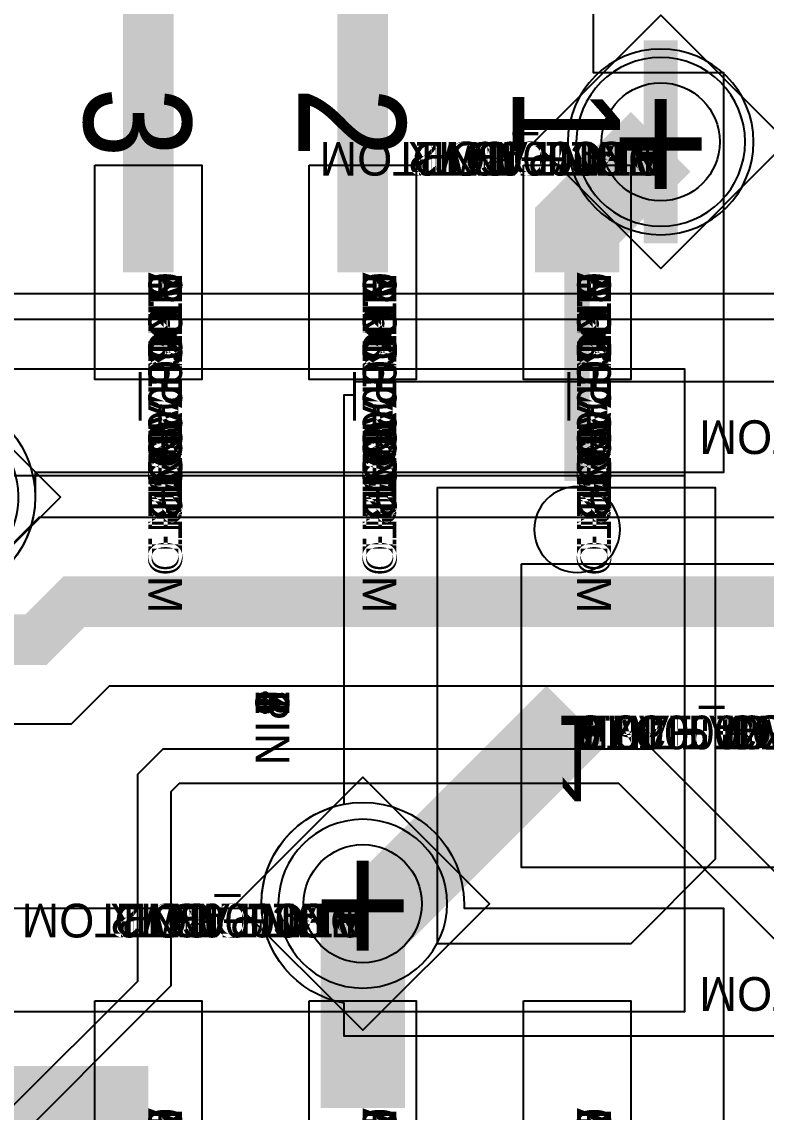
# Model space of a CAD drawing. Extents: x 0 to 323, y 0 to 320.
# Drawn here: x 48.48 to 52.89, y 205.45 to 211.92 of the extents above; entities that cross this region are included whole.
import ezdxf
from ezdxf.enums import TextEntityAlignment as Align

# ---------------------------------------------------------------- set-up
doc = ezdxf.new("R2010")
doc.units = 0
doc.header["$MEASUREMENT"] = 0
doc.layers.get('0').update_dxf_attribs({"linetype": 'CONTINUOUS'})
for name, color, linetype in [('CDN_FIGURES', 7, 'CONTINUOUS'), ('ETCH_BOTTOM', 7, 'CONTINUOUS'), ('ETCH_GND', 3, 'CONTINUOUS'), ('ETCH_INT1', 4, 'CONTINUOUS'), ('ETCH_INT2', 5, 'CONTINUOUS'), ('ETCH_PWR', 6, 'CONTINUOUS'), ('ETCH_TOP', 2, 'CONTINUOUS'), ('MANUFACTURING_NCLEGEND-1-6', 8, 'CONTINUOUS'), ('PACKAGE_GEOMETRY_ASSEMBLY_TOP', 11, 'CONTINUOUS'), ('PACKAGE_GEOMETRY_PIN_NUMBER', 9, 'CONTINUOUS')]:
    doc.layers.add(name, color=color, linetype=linetype)

# ---------------------------------------------------------------- blocks, each defined once
blk = doc.blocks.new('FIGURE_DIAMOND')
at = {"layer": 'CDN_FIGURES'}
blk.add_lwpolyline([(-0.5, 0), (0, 0.5), (0.5, 0), (0, -0.5)], close=True, dxfattribs=at)
blk = doc.blocks.new('PAD_INFO')
for tag in ['SHAPE_TYPE', 'PAD_HEIGHT', 'PAD_LAYER', 'PAD_TYPE', 'PAD_WIDTH']:
    blk.add_attdef(tag, (0, 0), '', height=0.2)
at = {"flags": 2}
blk.add_attdef('CDN_TYPE', (0, 0), '', height=0.2, dxfattribs=at)
blk = doc.blocks.new('DRILL_INFO')
at = {"flags": 2}
blk.add_attdef('CDN_TYPE', (0, 0), '', height=0.2, dxfattribs=at)
for tag in ['FSHAPE', 'FCHAR', 'DRILL_HEIGHT', 'DIAMETER', 'PLATED', 'DRILL_WIDTH']:
    blk.add_attdef(tag, (0, 0), '', height=0.2)
blk = doc.blocks.new('VIA0700X0300')
at = {"layer": 'ETCH_BOTTOM'}
blk.add_circle((0, 0), 0.35, dxfattribs=at)
at = {"layer": 'ETCH_GND'}
blk.add_circle((0, 0), 0.35, dxfattribs=at)
at = {"layer": 'ETCH_INT1'}
blk.add_circle((0, 0), 0.35, dxfattribs=at)
at = {"layer": 'ETCH_INT2'}
blk.add_circle((0, 0), 0.35, dxfattribs=at)
at = {"layer": 'ETCH_PWR'}
blk.add_circle((0, 0), 0.35, dxfattribs=at)
at = {"layer": 'ETCH_TOP'}
blk.add_circle((0, 0), 0.35, dxfattribs=at)
ref = blk.add_blockref('PAD_INFO', (0, 0))
ref.add_attrib('PAD_LAYER', 'ETCH_TOP', (0, 0), dxfattribs={"height": 0.2})
ref.add_attrib('SHAPE_TYPE', 'NULL', (0, 0), dxfattribs={"height": 0.2})
ref.add_attrib('PAD_TYPE', 'ANTIPAD', (0, 0), dxfattribs={"height": 0.2})
ref.add_attrib('PAD_WIDTH', '0.000000', (0, 0), dxfattribs={"height": 0.2})
ref.add_attrib('PAD_HEIGHT', '0.000000', (0, 0), dxfattribs={"height": 0.2})
ref = blk.add_blockref('PAD_INFO', (0, 0))
ref.add_attrib('PAD_LAYER', 'ETCH_GND', (0, 0), dxfattribs={"height": 0.2})
ref.add_attrib('SHAPE_TYPE', 'NULL', (0, 0), dxfattribs={"height": 0.2})
ref.add_attrib('PAD_TYPE', 'ANTIPAD', (0, 0), dxfattribs={"height": 0.2})
ref.add_attrib('PAD_WIDTH', '0.000000', (0, 0), dxfattribs={"height": 0.2})
ref.add_attrib('PAD_HEIGHT', '0.000000', (0, 0), dxfattribs={"height": 0.2})
ref = blk.add_blockref('PAD_INFO', (0, 0))
ref.add_attrib('PAD_LAYER', 'ETCH_INT1', (0, 0), dxfattribs={"height": 0.2})
ref.add_attrib('SHAPE_TYPE', 'NULL', (0, 0), dxfattribs={"height": 0.2})
ref.add_attrib('PAD_TYPE', 'ANTIPAD', (0, 0), dxfattribs={"height": 0.2})
ref.add_attrib('PAD_WIDTH', '0.000000', (0, 0), dxfattribs={"height": 0.2})
ref.add_attrib('PAD_HEIGHT', '0.000000', (0, 0), dxfattribs={"height": 0.2})
ref = blk.add_blockref('PAD_INFO', (0, 0))
ref.add_attrib('PAD_LAYER', 'ETCH_INT2', (0, 0), dxfattribs={"height": 0.2})
ref.add_attrib('SHAPE_TYPE', 'NULL', (0, 0), dxfattribs={"height": 0.2})
ref.add_attrib('PAD_TYPE', 'ANTIPAD', (0, 0), dxfattribs={"height": 0.2})
ref.add_attrib('PAD_WIDTH', '0.000000', (0, 0), dxfattribs={"height": 0.2})
ref.add_attrib('PAD_HEIGHT', '0.000000', (0, 0), dxfattribs={"height": 0.2})
ref = blk.add_blockref('PAD_INFO', (0, 0))
ref.add_attrib('PAD_LAYER', 'ETCH_PWR', (0, 0), dxfattribs={"height": 0.2})
ref.add_attrib('SHAPE_TYPE', 'NULL', (0, 0), dxfattribs={"height": 0.2})
ref.add_attrib('PAD_TYPE', 'ANTIPAD', (0, 0), dxfattribs={"height": 0.2})
ref.add_attrib('PAD_WIDTH', '0.000000', (0, 0), dxfattribs={"height": 0.2})
ref.add_attrib('PAD_HEIGHT', '0.000000', (0, 0), dxfattribs={"height": 0.2})
ref = blk.add_blockref('PAD_INFO', (0, 0))
ref.add_attrib('PAD_LAYER', 'ETCH_BOTTOM', (0, 0), dxfattribs={"height": 0.2})
ref.add_attrib('SHAPE_TYPE', 'NULL', (0, 0), dxfattribs={"height": 0.2})
ref.add_attrib('PAD_TYPE', 'ANTIPAD', (0, 0), dxfattribs={"height": 0.2})
ref.add_attrib('PAD_WIDTH', '0.000000', (0, 0), dxfattribs={"height": 0.2})
ref.add_attrib('PAD_HEIGHT', '0.000000', (0, 0), dxfattribs={"height": 0.2})
ref = blk.add_blockref('PAD_INFO', (0, 0))
ref.add_attrib('PAD_LAYER', 'ETCH_TOP', (0, 0), dxfattribs={"height": 0.2})
ref.add_attrib('SHAPE_TYPE', 'NULL', (0, 0), dxfattribs={"height": 0.2})
ref.add_attrib('PAD_TYPE', 'THERMAL', (0, 0), dxfattribs={"height": 0.2})
ref.add_attrib('PAD_WIDTH', '0.000000', (0, 0), dxfattribs={"height": 0.2})
ref.add_attrib('PAD_HEIGHT', '0.000000', (0, 0), dxfattribs={"height": 0.2})
ref = blk.add_blockref('PAD_INFO', (0, 0))
ref.add_attrib('PAD_LAYER', 'ETCH_GND', (0, 0), dxfattribs={"height": 0.2})
ref.add_attrib('SHAPE_TYPE', 'NULL', (0, 0), dxfattribs={"height": 0.2})
ref.add_attrib('PAD_TYPE', 'THERMAL', (0, 0), dxfattribs={"height": 0.2})
ref.add_attrib('PAD_WIDTH', '0.000000', (0, 0), dxfattribs={"height": 0.2})
ref.add_attrib('PAD_HEIGHT', '0.000000', (0, 0), dxfattribs={"height": 0.2})
ref = blk.add_blockref('PAD_INFO', (0, 0))
ref.add_attrib('PAD_LAYER', 'ETCH_INT1', (0, 0), dxfattribs={"height": 0.2})
ref.add_attrib('SHAPE_TYPE', 'NULL', (0, 0), dxfattribs={"height": 0.2})
ref.add_attrib('PAD_TYPE', 'THERMAL', (0, 0), dxfattribs={"height": 0.2})
ref.add_attrib('PAD_WIDTH', '0.000000', (0, 0), dxfattribs={"height": 0.2})
ref.add_attrib('PAD_HEIGHT', '0.000000', (0, 0), dxfattribs={"height": 0.2})
ref = blk.add_blockref('PAD_INFO', (0, 0))
ref.add_attrib('PAD_LAYER', 'ETCH_INT2', (0, 0), dxfattribs={"height": 0.2})
ref.add_attrib('SHAPE_TYPE', 'NULL', (0, 0), dxfattribs={"height": 0.2})
ref.add_attrib('PAD_TYPE', 'THERMAL', (0, 0), dxfattribs={"height": 0.2})
ref.add_attrib('PAD_WIDTH', '0.000000', (0, 0), dxfattribs={"height": 0.2})
ref.add_attrib('PAD_HEIGHT', '0.000000', (0, 0), dxfattribs={"height": 0.2})
ref = blk.add_blockref('PAD_INFO', (0, 0))
ref.add_attrib('PAD_LAYER', 'ETCH_PWR', (0, 0), dxfattribs={"height": 0.2})
ref.add_attrib('SHAPE_TYPE', 'NULL', (0, 0), dxfattribs={"height": 0.2})
ref.add_attrib('PAD_TYPE', 'THERMAL', (0, 0), dxfattribs={"height": 0.2})
ref.add_attrib('PAD_WIDTH', '0.000000', (0, 0), dxfattribs={"height": 0.2})
ref.add_attrib('PAD_HEIGHT', '0.000000', (0, 0), dxfattribs={"height": 0.2})
ref = blk.add_blockref('PAD_INFO', (0, 0))
ref.add_attrib('PAD_LAYER', 'ETCH_BOTTOM', (0, 0), dxfattribs={"height": 0.2})
ref.add_attrib('SHAPE_TYPE', 'NULL', (0, 0), dxfattribs={"height": 0.2})
ref.add_attrib('PAD_TYPE', 'THERMAL', (0, 0), dxfattribs={"height": 0.2})
ref.add_attrib('PAD_WIDTH', '0.000000', (0, 0), dxfattribs={"height": 0.2})
ref.add_attrib('PAD_HEIGHT', '0.000000', (0, 0), dxfattribs={"height": 0.2})
ref = blk.add_blockref('PAD_INFO', (0, 0))
ref.add_attrib('PAD_LAYER', 'ETCH_TOP', (0, 0), dxfattribs={"height": 0.2})
ref.add_attrib('SHAPE_TYPE', 'CIRCLE', (0, 0), dxfattribs={"height": 0.2})
ref.add_attrib('PAD_TYPE', 'REGULAR', (0, 0), dxfattribs={"height": 0.2})
ref.add_attrib('PAD_WIDTH', '0.700000', (0, 0), dxfattribs={"height": 0.2})
ref.add_attrib('PAD_HEIGHT', '0.700000', (0, 0), dxfattribs={"height": 0.2})
ref = blk.add_blockref('PAD_INFO', (0, 0))
ref.add_attrib('PAD_LAYER', 'ETCH_GND', (0, 0), dxfattribs={"height": 0.2})
ref.add_attrib('SHAPE_TYPE', 'CIRCLE', (0, 0), dxfattribs={"height": 0.2})
ref.add_attrib('PAD_TYPE', 'REGULAR', (0, 0), dxfattribs={"height": 0.2})
ref.add_attrib('PAD_WIDTH', '0.700000', (0, 0), dxfattribs={"height": 0.2})
ref.add_attrib('PAD_HEIGHT', '0.700000', (0, 0), dxfattribs={"height": 0.2})
ref = blk.add_blockref('PAD_INFO', (0, 0))
ref.add_attrib('PAD_LAYER', 'ETCH_INT1', (0, 0), dxfattribs={"height": 0.2})
ref.add_attrib('SHAPE_TYPE', 'CIRCLE', (0, 0), dxfattribs={"height": 0.2})
ref.add_attrib('PAD_TYPE', 'REGULAR', (0, 0), dxfattribs={"height": 0.2})
ref.add_attrib('PAD_WIDTH', '0.700000', (0, 0), dxfattribs={"height": 0.2})
ref.add_attrib('PAD_HEIGHT', '0.700000', (0, 0), dxfattribs={"height": 0.2})
ref = blk.add_blockref('PAD_INFO', (0, 0))
ref.add_attrib('PAD_LAYER', 'ETCH_INT2', (0, 0), dxfattribs={"height": 0.2})
ref.add_attrib('SHAPE_TYPE', 'CIRCLE', (0, 0), dxfattribs={"height": 0.2})
ref.add_attrib('PAD_TYPE', 'REGULAR', (0, 0), dxfattribs={"height": 0.2})
ref.add_attrib('PAD_WIDTH', '0.700000', (0, 0), dxfattribs={"height": 0.2})
ref.add_attrib('PAD_HEIGHT', '0.700000', (0, 0), dxfattribs={"height": 0.2})
ref = blk.add_blockref('PAD_INFO', (0, 0))
ref.add_attrib('PAD_LAYER', 'ETCH_PWR', (0, 0), dxfattribs={"height": 0.2})
ref.add_attrib('SHAPE_TYPE', 'CIRCLE', (0, 0), dxfattribs={"height": 0.2})
ref.add_attrib('PAD_TYPE', 'REGULAR', (0, 0), dxfattribs={"height": 0.2})
ref.add_attrib('PAD_WIDTH', '0.700000', (0, 0), dxfattribs={"height": 0.2})
ref.add_attrib('PAD_HEIGHT', '0.700000', (0, 0), dxfattribs={"height": 0.2})
ref = blk.add_blockref('PAD_INFO', (0, 0))
ref.add_attrib('PAD_LAYER', 'ETCH_BOTTOM', (0, 0), dxfattribs={"height": 0.2})
ref.add_attrib('SHAPE_TYPE', 'CIRCLE', (0, 0), dxfattribs={"height": 0.2})
ref.add_attrib('PAD_TYPE', 'REGULAR', (0, 0), dxfattribs={"height": 0.2})
ref.add_attrib('PAD_WIDTH', '0.700000', (0, 0), dxfattribs={"height": 0.2})
ref.add_attrib('PAD_HEIGHT', '0.700000', (0, 0), dxfattribs={"height": 0.2})
ref = blk.add_blockref('DRILL_INFO', (0, 0))
ref.add_attrib('DIAMETER', '0.300000', (0, 0), dxfattribs={"height": 0.2})
ref.add_attrib('PLATED', 'PLATED', (0, 0), dxfattribs={"height": 0.2})
ref.add_attrib('FSHAPE', 'DIAMOND', (0, 0), dxfattribs={"height": 0.2})
ref.add_attrib('FCHAR', '+', (0, 0), dxfattribs={"height": 0.2})
ref.add_attrib('DRILL_WIDTH', '1.500000', (0, 0), dxfattribs={"height": 0.2})
ref.add_attrib('DRILL_HEIGHT', '1.500000', (0, 0), dxfattribs={"height": 0.2})
for tag in ['CDN_TYPE', 'PIN']:
    blk.add_attdef(tag, (0, 0), '', height=0.2)
at = {"flags": 2}
for tag in ['PSTKNAME', 'BBV']:
    blk.add_attdef(tag, (0, 0), '', height=0.2, dxfattribs=at)
blk = doc.blocks.new('RC1650X2700TS_C1')
for tag in ['CDN_TYPE', 'PIN']:
    blk.add_attdef(tag, (0, 0), '', height=0.2)
at = {"flags": 2}
for tag in ['PSTKNAME', 'BBV']:
    blk.add_attdef(tag, (0, 0), '', height=0.2, dxfattribs=at)
blk = doc.blocks.new('RC1650X2700TS_C')
at = {"layer": 'ETCH_TOP'}
blk.add_lwpolyline([(-0.825, 1.35), (0.325, 1.35), (0.825, 0.85), (0.825, -1.35), (-0.825, -1.35)], close=True, dxfattribs=at)
ref = blk.add_blockref('PAD_INFO', (0, 0))
ref.add_attrib('PAD_LAYER', 'ETCH_TOP', (0, 0), dxfattribs={"height": 0.2})
ref.add_attrib('SHAPE_TYPE', 'NULL', (0, 0), dxfattribs={"height": 0.2})
ref.add_attrib('PAD_TYPE', 'ANTIPAD', (0, 0), dxfattribs={"height": 0.2})
ref.add_attrib('PAD_WIDTH', '0.000000', (0, 0), dxfattribs={"height": 0.2})
ref.add_attrib('PAD_HEIGHT', '0.000000', (0, 0), dxfattribs={"height": 0.2})
ref = blk.add_blockref('PAD_INFO', (0, 0))
ref.add_attrib('PAD_LAYER', 'ETCH_GND', (0, 0), dxfattribs={"height": 0.2})
ref.add_attrib('SHAPE_TYPE', 'NULL', (0, 0), dxfattribs={"height": 0.2})
ref.add_attrib('PAD_TYPE', 'ANTIPAD', (0, 0), dxfattribs={"height": 0.2})
ref.add_attrib('PAD_WIDTH', '0.000000', (0, 0), dxfattribs={"height": 0.2})
ref.add_attrib('PAD_HEIGHT', '0.000000', (0, 0), dxfattribs={"height": 0.2})
ref = blk.add_blockref('PAD_INFO', (0, 0))
ref.add_attrib('PAD_LAYER', 'ETCH_INT1', (0, 0), dxfattribs={"height": 0.2})
ref.add_attrib('SHAPE_TYPE', 'NULL', (0, 0), dxfattribs={"height": 0.2})
ref.add_attrib('PAD_TYPE', 'ANTIPAD', (0, 0), dxfattribs={"height": 0.2})
ref.add_attrib('PAD_WIDTH', '0.000000', (0, 0), dxfattribs={"height": 0.2})
ref.add_attrib('PAD_HEIGHT', '0.000000', (0, 0), dxfattribs={"height": 0.2})
ref = blk.add_blockref('PAD_INFO', (0, 0))
ref.add_attrib('PAD_LAYER', 'ETCH_INT2', (0, 0), dxfattribs={"height": 0.2})
ref.add_attrib('SHAPE_TYPE', 'NULL', (0, 0), dxfattribs={"height": 0.2})
ref.add_attrib('PAD_TYPE', 'ANTIPAD', (0, 0), dxfattribs={"height": 0.2})
ref.add_attrib('PAD_WIDTH', '0.000000', (0, 0), dxfattribs={"height": 0.2})
ref.add_attrib('PAD_HEIGHT', '0.000000', (0, 0), dxfattribs={"height": 0.2})
ref = blk.add_blockref('PAD_INFO', (0, 0))
ref.add_attrib('PAD_LAYER', 'ETCH_PWR', (0, 0), dxfattribs={"height": 0.2})
ref.add_attrib('SHAPE_TYPE', 'NULL', (0, 0), dxfattribs={"height": 0.2})
ref.add_attrib('PAD_TYPE', 'ANTIPAD', (0, 0), dxfattribs={"height": 0.2})
ref.add_attrib('PAD_WIDTH', '0.000000', (0, 0), dxfattribs={"height": 0.2})
ref.add_attrib('PAD_HEIGHT', '0.000000', (0, 0), dxfattribs={"height": 0.2})
ref = blk.add_blockref('PAD_INFO', (0, 0))
ref.add_attrib('PAD_LAYER', 'ETCH_BOTTOM', (0, 0), dxfattribs={"height": 0.2})
ref.add_attrib('SHAPE_TYPE', 'NULL', (0, 0), dxfattribs={"height": 0.2})
ref.add_attrib('PAD_TYPE', 'ANTIPAD', (0, 0), dxfattribs={"height": 0.2})
ref.add_attrib('PAD_WIDTH', '0.000000', (0, 0), dxfattribs={"height": 0.2})
ref.add_attrib('PAD_HEIGHT', '0.000000', (0, 0), dxfattribs={"height": 0.2})
ref = blk.add_blockref('PAD_INFO', (0, 0))
ref.add_attrib('PAD_LAYER', 'ETCH_TOP', (0, 0), dxfattribs={"height": 0.2})
ref.add_attrib('SHAPE_TYPE', 'NULL', (0, 0), dxfattribs={"height": 0.2})
ref.add_attrib('PAD_TYPE', 'THERMAL', (0, 0), dxfattribs={"height": 0.2})
ref.add_attrib('PAD_WIDTH', '0.000000', (0, 0), dxfattribs={"height": 0.2})
ref.add_attrib('PAD_HEIGHT', '0.000000', (0, 0), dxfattribs={"height": 0.2})
ref = blk.add_blockref('PAD_INFO', (0, 0))
ref.add_attrib('PAD_LAYER', 'ETCH_GND', (0, 0), dxfattribs={"height": 0.2})
ref.add_attrib('SHAPE_TYPE', 'NULL', (0, 0), dxfattribs={"height": 0.2})
ref.add_attrib('PAD_TYPE', 'THERMAL', (0, 0), dxfattribs={"height": 0.2})
ref.add_attrib('PAD_WIDTH', '0.000000', (0, 0), dxfattribs={"height": 0.2})
ref.add_attrib('PAD_HEIGHT', '0.000000', (0, 0), dxfattribs={"height": 0.2})
ref = blk.add_blockref('PAD_INFO', (0, 0))
ref.add_attrib('PAD_LAYER', 'ETCH_INT1', (0, 0), dxfattribs={"height": 0.2})
ref.add_attrib('SHAPE_TYPE', 'NULL', (0, 0), dxfattribs={"height": 0.2})
ref.add_attrib('PAD_TYPE', 'THERMAL', (0, 0), dxfattribs={"height": 0.2})
ref.add_attrib('PAD_WIDTH', '0.000000', (0, 0), dxfattribs={"height": 0.2})
ref.add_attrib('PAD_HEIGHT', '0.000000', (0, 0), dxfattribs={"height": 0.2})
ref = blk.add_blockref('PAD_INFO', (0, 0))
ref.add_attrib('PAD_LAYER', 'ETCH_INT2', (0, 0), dxfattribs={"height": 0.2})
ref.add_attrib('SHAPE_TYPE', 'NULL', (0, 0), dxfattribs={"height": 0.2})
ref.add_attrib('PAD_TYPE', 'THERMAL', (0, 0), dxfattribs={"height": 0.2})
ref.add_attrib('PAD_WIDTH', '0.000000', (0, 0), dxfattribs={"height": 0.2})
ref.add_attrib('PAD_HEIGHT', '0.000000', (0, 0), dxfattribs={"height": 0.2})
ref = blk.add_blockref('PAD_INFO', (0, 0))
ref.add_attrib('PAD_LAYER', 'ETCH_PWR', (0, 0), dxfattribs={"height": 0.2})
ref.add_attrib('SHAPE_TYPE', 'NULL', (0, 0), dxfattribs={"height": 0.2})
ref.add_attrib('PAD_TYPE', 'THERMAL', (0, 0), dxfattribs={"height": 0.2})
ref.add_attrib('PAD_WIDTH', '0.000000', (0, 0), dxfattribs={"height": 0.2})
ref.add_attrib('PAD_HEIGHT', '0.000000', (0, 0), dxfattribs={"height": 0.2})
ref = blk.add_blockref('PAD_INFO', (0, 0))
ref.add_attrib('PAD_LAYER', 'ETCH_BOTTOM', (0, 0), dxfattribs={"height": 0.2})
ref.add_attrib('SHAPE_TYPE', 'NULL', (0, 0), dxfattribs={"height": 0.2})
ref.add_attrib('PAD_TYPE', 'THERMAL', (0, 0), dxfattribs={"height": 0.2})
ref.add_attrib('PAD_WIDTH', '0.000000', (0, 0), dxfattribs={"height": 0.2})
ref.add_attrib('PAD_HEIGHT', '0.000000', (0, 0), dxfattribs={"height": 0.2})
ref = blk.add_blockref('PAD_INFO', (0, 0))
ref.add_attrib('PAD_LAYER', 'ETCH_GND', (0, 0), dxfattribs={"height": 0.2})
ref.add_attrib('SHAPE_TYPE', 'NULL', (0, 0), dxfattribs={"height": 0.2})
ref.add_attrib('PAD_TYPE', 'REGULAR', (0, 0), dxfattribs={"height": 0.2})
ref.add_attrib('PAD_WIDTH', '0.000000', (0, 0), dxfattribs={"height": 0.2})
ref.add_attrib('PAD_HEIGHT', '0.000000', (0, 0), dxfattribs={"height": 0.2})
ref = blk.add_blockref('PAD_INFO', (0, 0))
ref.add_attrib('PAD_LAYER', 'ETCH_INT1', (0, 0), dxfattribs={"height": 0.2})
ref.add_attrib('SHAPE_TYPE', 'NULL', (0, 0), dxfattribs={"height": 0.2})
ref.add_attrib('PAD_TYPE', 'REGULAR', (0, 0), dxfattribs={"height": 0.2})
ref.add_attrib('PAD_WIDTH', '0.000000', (0, 0), dxfattribs={"height": 0.2})
ref.add_attrib('PAD_HEIGHT', '0.000000', (0, 0), dxfattribs={"height": 0.2})
ref = blk.add_blockref('PAD_INFO', (0, 0))
ref.add_attrib('PAD_LAYER', 'ETCH_INT2', (0, 0), dxfattribs={"height": 0.2})
ref.add_attrib('SHAPE_TYPE', 'NULL', (0, 0), dxfattribs={"height": 0.2})
ref.add_attrib('PAD_TYPE', 'REGULAR', (0, 0), dxfattribs={"height": 0.2})
ref.add_attrib('PAD_WIDTH', '0.000000', (0, 0), dxfattribs={"height": 0.2})
ref.add_attrib('PAD_HEIGHT', '0.000000', (0, 0), dxfattribs={"height": 0.2})
ref = blk.add_blockref('PAD_INFO', (0, 0))
ref.add_attrib('PAD_LAYER', 'ETCH_PWR', (0, 0), dxfattribs={"height": 0.2})
ref.add_attrib('SHAPE_TYPE', 'NULL', (0, 0), dxfattribs={"height": 0.2})
ref.add_attrib('PAD_TYPE', 'REGULAR', (0, 0), dxfattribs={"height": 0.2})
ref.add_attrib('PAD_WIDTH', '0.000000', (0, 0), dxfattribs={"height": 0.2})
ref.add_attrib('PAD_HEIGHT', '0.000000', (0, 0), dxfattribs={"height": 0.2})
ref = blk.add_blockref('PAD_INFO', (0, 0))
ref.add_attrib('PAD_LAYER', 'ETCH_BOTTOM', (0, 0), dxfattribs={"height": 0.2})
ref.add_attrib('SHAPE_TYPE', 'NULL', (0, 0), dxfattribs={"height": 0.2})
ref.add_attrib('PAD_TYPE', 'REGULAR', (0, 0), dxfattribs={"height": 0.2})
ref.add_attrib('PAD_WIDTH', '0.000000', (0, 0), dxfattribs={"height": 0.2})
ref.add_attrib('PAD_HEIGHT', '0.000000', (0, 0), dxfattribs={"height": 0.2})
ref = blk.add_blockref('DRILL_INFO', (0, 0))
ref.add_attrib('DIAMETER', '0.000000', (0, 0), dxfattribs={"height": 0.2})
ref.add_attrib('PLATED', 'PLATED', (0, 0), dxfattribs={"height": 0.2})
ref.add_attrib('FSHAPE', 'NULL', (0, 0), dxfattribs={"height": 0.2})
ref.add_attrib('DRILL_WIDTH', '0.000000', (0, 0), dxfattribs={"height": 0.2})
ref.add_attrib('DRILL_HEIGHT', '0.000000', (0, 0), dxfattribs={"height": 0.2})
ref = blk.add_blockref('PAD_INFO', (0, 0))
ref.add_attrib('PAD_LAYER', 'ETCH_TOP', (0, 0), dxfattribs={"height": 0.2})
ref.add_attrib('SHAPE_TYPE', 'SHAPE', (0, 0), dxfattribs={"height": 0.2})
ref.add_attrib('PAD_TYPE', 'REGULAR', (0, 0), dxfattribs={"height": 0.2})
ref.add_attrib('PAD_WIDTH', '1.650000', (0, 0), dxfattribs={"height": 0.2})
ref.add_attrib('PAD_HEIGHT', '2.700000', (0, 0), dxfattribs={"height": 0.2})
for tag in ['CDN_TYPE', 'PIN']:
    blk.add_attdef(tag, (0, 0), '', height=0.2)
at = {"flags": 2}
for tag in ['PSTKNAME', 'BBV']:
    blk.add_attdef(tag, (0, 0), '', height=0.2, dxfattribs=at)
blk = doc.blocks.new('F94')
at = {"layer": 'PACKAGE_GEOMETRY_ASSEMBLY_TOP'}
blk.add_lwpolyline([(-0.325, -0.9), (3.075, -0.9), (3.075, 0.9), (-0.325, 0.9)], close=True, dxfattribs=at)
at = {"layer": 'ETCH_TOP'}
ref = blk.add_blockref('RC1650X2700TS_C', (0, 0), dxfattribs=at)
ref.add_attrib('CDN_TYPE', 'PIN', (0, 0), dxfattribs={"height": 0.2})
ref.add_attrib('PIN', '1', (0, 0), dxfattribs={"height": 0.2})
ref = blk.add_blockref('RC1650X2700TS_C1', (2.75, 0), dxfattribs=at)
ref.add_attrib('CDN_TYPE', 'PIN', (0, 0), dxfattribs={"height": 0.2})
ref.add_attrib('PIN', '2', (0, 0), dxfattribs={"height": 0.2})
at = {"flags": 2}
for tag in ['SYMBOL_TYPE', 'CDN_TYPE', 'REFDES']:
    blk.add_attdef(tag, (0, 0), '', height=0.2, dxfattribs=at)
blk = doc.blocks.new('SMD50_25')
at = {"layer": 'ETCH_TOP'}
blk.add_lwpolyline([(-0.635, -0.3175), (-0.635, 0.3175), (0.635, 0.3175), (0.635, -0.3175)], close=True, dxfattribs=at)
ref = blk.add_blockref('PAD_INFO', (0, 0))
ref.add_attrib('PAD_LAYER', 'ETCH_TOP', (0, 0), dxfattribs={"height": 0.2})
ref.add_attrib('SHAPE_TYPE', 'NULL', (0, 0), dxfattribs={"height": 0.2})
ref.add_attrib('PAD_TYPE', 'ANTIPAD', (0, 0), dxfattribs={"height": 0.2})
ref.add_attrib('PAD_WIDTH', '0.000000', (0, 0), dxfattribs={"height": 0.2})
ref.add_attrib('PAD_HEIGHT', '0.000000', (0, 0), dxfattribs={"height": 0.2})
ref = blk.add_blockref('PAD_INFO', (0, 0))
ref.add_attrib('PAD_LAYER', 'ETCH_GND', (0, 0), dxfattribs={"height": 0.2})
ref.add_attrib('SHAPE_TYPE', 'NULL', (0, 0), dxfattribs={"height": 0.2})
ref.add_attrib('PAD_TYPE', 'ANTIPAD', (0, 0), dxfattribs={"height": 0.2})
ref.add_attrib('PAD_WIDTH', '0.000000', (0, 0), dxfattribs={"height": 0.2})
ref.add_attrib('PAD_HEIGHT', '0.000000', (0, 0), dxfattribs={"height": 0.2})
ref = blk.add_blockref('PAD_INFO', (0, 0))
ref.add_attrib('PAD_LAYER', 'ETCH_INT1', (0, 0), dxfattribs={"height": 0.2})
ref.add_attrib('SHAPE_TYPE', 'NULL', (0, 0), dxfattribs={"height": 0.2})
ref.add_attrib('PAD_TYPE', 'ANTIPAD', (0, 0), dxfattribs={"height": 0.2})
ref.add_attrib('PAD_WIDTH', '0.000000', (0, 0), dxfattribs={"height": 0.2})
ref.add_attrib('PAD_HEIGHT', '0.000000', (0, 0), dxfattribs={"height": 0.2})
ref = blk.add_blockref('PAD_INFO', (0, 0))
ref.add_attrib('PAD_LAYER', 'ETCH_INT2', (0, 0), dxfattribs={"height": 0.2})
ref.add_attrib('SHAPE_TYPE', 'NULL', (0, 0), dxfattribs={"height": 0.2})
ref.add_attrib('PAD_TYPE', 'ANTIPAD', (0, 0), dxfattribs={"height": 0.2})
ref.add_attrib('PAD_WIDTH', '0.000000', (0, 0), dxfattribs={"height": 0.2})
ref.add_attrib('PAD_HEIGHT', '0.000000', (0, 0), dxfattribs={"height": 0.2})
ref = blk.add_blockref('PAD_INFO', (0, 0))
ref.add_attrib('PAD_LAYER', 'ETCH_PWR', (0, 0), dxfattribs={"height": 0.2})
ref.add_attrib('SHAPE_TYPE', 'NULL', (0, 0), dxfattribs={"height": 0.2})
ref.add_attrib('PAD_TYPE', 'ANTIPAD', (0, 0), dxfattribs={"height": 0.2})
ref.add_attrib('PAD_WIDTH', '0.000000', (0, 0), dxfattribs={"height": 0.2})
ref.add_attrib('PAD_HEIGHT', '0.000000', (0, 0), dxfattribs={"height": 0.2})
ref = blk.add_blockref('PAD_INFO', (0, 0))
ref.add_attrib('PAD_LAYER', 'ETCH_BOTTOM', (0, 0), dxfattribs={"height": 0.2})
ref.add_attrib('SHAPE_TYPE', 'NULL', (0, 0), dxfattribs={"height": 0.2})
ref.add_attrib('PAD_TYPE', 'ANTIPAD', (0, 0), dxfattribs={"height": 0.2})
ref.add_attrib('PAD_WIDTH', '0.000000', (0, 0), dxfattribs={"height": 0.2})
ref.add_attrib('PAD_HEIGHT', '0.000000', (0, 0), dxfattribs={"height": 0.2})
ref = blk.add_blockref('PAD_INFO', (0, 0))
ref.add_attrib('PAD_LAYER', 'ETCH_TOP', (0, 0), dxfattribs={"height": 0.2})
ref.add_attrib('SHAPE_TYPE', 'NULL', (0, 0), dxfattribs={"height": 0.2})
ref.add_attrib('PAD_TYPE', 'THERMAL', (0, 0), dxfattribs={"height": 0.2})
ref.add_attrib('PAD_WIDTH', '0.000000', (0, 0), dxfattribs={"height": 0.2})
ref.add_attrib('PAD_HEIGHT', '0.000000', (0, 0), dxfattribs={"height": 0.2})
ref = blk.add_blockref('PAD_INFO', (0, 0))
ref.add_attrib('PAD_LAYER', 'ETCH_GND', (0, 0), dxfattribs={"height": 0.2})
ref.add_attrib('SHAPE_TYPE', 'NULL', (0, 0), dxfattribs={"height": 0.2})
ref.add_attrib('PAD_TYPE', 'THERMAL', (0, 0), dxfattribs={"height": 0.2})
ref.add_attrib('PAD_WIDTH', '0.000000', (0, 0), dxfattribs={"height": 0.2})
ref.add_attrib('PAD_HEIGHT', '0.000000', (0, 0), dxfattribs={"height": 0.2})
ref = blk.add_blockref('PAD_INFO', (0, 0))
ref.add_attrib('PAD_LAYER', 'ETCH_INT1', (0, 0), dxfattribs={"height": 0.2})
ref.add_attrib('SHAPE_TYPE', 'NULL', (0, 0), dxfattribs={"height": 0.2})
ref.add_attrib('PAD_TYPE', 'THERMAL', (0, 0), dxfattribs={"height": 0.2})
ref.add_attrib('PAD_WIDTH', '0.000000', (0, 0), dxfattribs={"height": 0.2})
ref.add_attrib('PAD_HEIGHT', '0.000000', (0, 0), dxfattribs={"height": 0.2})
ref = blk.add_blockref('PAD_INFO', (0, 0))
ref.add_attrib('PAD_LAYER', 'ETCH_INT2', (0, 0), dxfattribs={"height": 0.2})
ref.add_attrib('SHAPE_TYPE', 'NULL', (0, 0), dxfattribs={"height": 0.2})
ref.add_attrib('PAD_TYPE', 'THERMAL', (0, 0), dxfattribs={"height": 0.2})
ref.add_attrib('PAD_WIDTH', '0.000000', (0, 0), dxfattribs={"height": 0.2})
ref.add_attrib('PAD_HEIGHT', '0.000000', (0, 0), dxfattribs={"height": 0.2})
ref = blk.add_blockref('PAD_INFO', (0, 0))
ref.add_attrib('PAD_LAYER', 'ETCH_PWR', (0, 0), dxfattribs={"height": 0.2})
ref.add_attrib('SHAPE_TYPE', 'NULL', (0, 0), dxfattribs={"height": 0.2})
ref.add_attrib('PAD_TYPE', 'THERMAL', (0, 0), dxfattribs={"height": 0.2})
ref.add_attrib('PAD_WIDTH', '0.000000', (0, 0), dxfattribs={"height": 0.2})
ref.add_attrib('PAD_HEIGHT', '0.000000', (0, 0), dxfattribs={"height": 0.2})
ref = blk.add_blockref('PAD_INFO', (0, 0))
ref.add_attrib('PAD_LAYER', 'ETCH_BOTTOM', (0, 0), dxfattribs={"height": 0.2})
ref.add_attrib('SHAPE_TYPE', 'NULL', (0, 0), dxfattribs={"height": 0.2})
ref.add_attrib('PAD_TYPE', 'THERMAL', (0, 0), dxfattribs={"height": 0.2})
ref.add_attrib('PAD_WIDTH', '0.000000', (0, 0), dxfattribs={"height": 0.2})
ref.add_attrib('PAD_HEIGHT', '0.000000', (0, 0), dxfattribs={"height": 0.2})
ref = blk.add_blockref('PAD_INFO', (0, 0))
ref.add_attrib('PAD_LAYER', 'ETCH_TOP', (0, 0), dxfattribs={"height": 0.2})
ref.add_attrib('SHAPE_TYPE', 'RECTANGLE', (0, 0), dxfattribs={"height": 0.2})
ref.add_attrib('PAD_TYPE', 'REGULAR', (0, 0), dxfattribs={"height": 0.2})
ref.add_attrib('PAD_WIDTH', '1.270000', (0, 0), dxfattribs={"height": 0.2})
ref.add_attrib('PAD_HEIGHT', '0.635000', (0, 0), dxfattribs={"height": 0.2})
ref = blk.add_blockref('PAD_INFO', (0, 0))
ref.add_attrib('PAD_LAYER', 'ETCH_GND', (0, 0), dxfattribs={"height": 0.2})
ref.add_attrib('SHAPE_TYPE', 'NULL', (0, 0), dxfattribs={"height": 0.2})
ref.add_attrib('PAD_TYPE', 'REGULAR', (0, 0), dxfattribs={"height": 0.2})
ref.add_attrib('PAD_WIDTH', '0.000000', (0, 0), dxfattribs={"height": 0.2})
ref.add_attrib('PAD_HEIGHT', '0.000000', (0, 0), dxfattribs={"height": 0.2})
ref = blk.add_blockref('PAD_INFO', (0, 0))
ref.add_attrib('PAD_LAYER', 'ETCH_INT1', (0, 0), dxfattribs={"height": 0.2})
ref.add_attrib('SHAPE_TYPE', 'NULL', (0, 0), dxfattribs={"height": 0.2})
ref.add_attrib('PAD_TYPE', 'REGULAR', (0, 0), dxfattribs={"height": 0.2})
ref.add_attrib('PAD_WIDTH', '0.000000', (0, 0), dxfattribs={"height": 0.2})
ref.add_attrib('PAD_HEIGHT', '0.000000', (0, 0), dxfattribs={"height": 0.2})
ref = blk.add_blockref('PAD_INFO', (0, 0))
ref.add_attrib('PAD_LAYER', 'ETCH_INT2', (0, 0), dxfattribs={"height": 0.2})
ref.add_attrib('SHAPE_TYPE', 'NULL', (0, 0), dxfattribs={"height": 0.2})
ref.add_attrib('PAD_TYPE', 'REGULAR', (0, 0), dxfattribs={"height": 0.2})
ref.add_attrib('PAD_WIDTH', '0.000000', (0, 0), dxfattribs={"height": 0.2})
ref.add_attrib('PAD_HEIGHT', '0.000000', (0, 0), dxfattribs={"height": 0.2})
ref = blk.add_blockref('PAD_INFO', (0, 0))
ref.add_attrib('PAD_LAYER', 'ETCH_PWR', (0, 0), dxfattribs={"height": 0.2})
ref.add_attrib('SHAPE_TYPE', 'NULL', (0, 0), dxfattribs={"height": 0.2})
ref.add_attrib('PAD_TYPE', 'REGULAR', (0, 0), dxfattribs={"height": 0.2})
ref.add_attrib('PAD_WIDTH', '0.000000', (0, 0), dxfattribs={"height": 0.2})
ref.add_attrib('PAD_HEIGHT', '0.000000', (0, 0), dxfattribs={"height": 0.2})
ref = blk.add_blockref('PAD_INFO', (0, 0))
ref.add_attrib('PAD_LAYER', 'ETCH_BOTTOM', (0, 0), dxfattribs={"height": 0.2})
ref.add_attrib('SHAPE_TYPE', 'NULL', (0, 0), dxfattribs={"height": 0.2})
ref.add_attrib('PAD_TYPE', 'REGULAR', (0, 0), dxfattribs={"height": 0.2})
ref.add_attrib('PAD_WIDTH', '0.000000', (0, 0), dxfattribs={"height": 0.2})
ref.add_attrib('PAD_HEIGHT', '0.000000', (0, 0), dxfattribs={"height": 0.2})
ref = blk.add_blockref('DRILL_INFO', (0, 0))
ref.add_attrib('DIAMETER', '0.000000', (0, 0), dxfattribs={"height": 0.2})
ref.add_attrib('PLATED', 'NON_PLATED', (0, 0), dxfattribs={"height": 0.2})
ref.add_attrib('FSHAPE', 'NULL', (0, 0), dxfattribs={"height": 0.2})
ref.add_attrib('DRILL_WIDTH', '0.000000', (0, 0), dxfattribs={"height": 0.2})
ref.add_attrib('DRILL_HEIGHT', '0.000000', (0, 0), dxfattribs={"height": 0.2})
for tag in ['CDN_TYPE', 'PIN']:
    blk.add_attdef(tag, (0, 0), '', height=0.2)
at = {"flags": 2}
for tag in ['PSTKNAME', 'BBV']:
    blk.add_attdef(tag, (0, 0), '', height=0.2, dxfattribs=at)
blk = doc.blocks.new('SOIC8')
at = {"layer": 'PACKAGE_GEOMETRY_ASSEMBLY_TOP'}
blk.add_lwpolyline([(-1.905, -2.54), (-1.905, 2.54), (1.905, 2.54), (1.905, -2.54)], close=True, dxfattribs=at)
blk.add_lwpolyline([(-1.27, 2.54), (-1.27, -2.54)], dxfattribs=at)
blk.add_lwpolyline([(-0.6985, 1.905, 1), (-1.2065, 1.905, 1)], format="xyb", close=True, dxfattribs=at)
at = {"layer": 'ETCH_TOP'}
ref = blk.add_blockref('SMD50_25', (-2.4765, 1.905), dxfattribs=at)
ref.add_attrib('CDN_TYPE', 'PIN', (0, 0), dxfattribs={"height": 0.2})
ref.add_attrib('PIN', '1', (0, 0), dxfattribs={"height": 0.2})
ref = blk.add_blockref('SMD50_25', (2.4765, 1.905), dxfattribs=at)
ref.add_attrib('CDN_TYPE', 'PIN', (0, 0), dxfattribs={"height": 0.2})
ref.add_attrib('PIN', '8', (0, 0), dxfattribs={"height": 0.2})
ref = blk.add_blockref('SMD50_25', (-2.4765, 0.635), dxfattribs=at)
ref.add_attrib('CDN_TYPE', 'PIN', (0, 0), dxfattribs={"height": 0.2})
ref.add_attrib('PIN', '2', (0, 0), dxfattribs={"height": 0.2})
ref = blk.add_blockref('SMD50_25', (2.4765, 0.635), dxfattribs=at)
ref.add_attrib('CDN_TYPE', 'PIN', (0, 0), dxfattribs={"height": 0.2})
ref.add_attrib('PIN', '7', (0, 0), dxfattribs={"height": 0.2})
ref = blk.add_blockref('SMD50_25', (-2.4765, -0.635), dxfattribs=at)
ref.add_attrib('CDN_TYPE', 'PIN', (0, 0), dxfattribs={"height": 0.2})
ref.add_attrib('PIN', '3', (0, 0), dxfattribs={"height": 0.2})
ref = blk.add_blockref('SMD50_25', (-2.4765, -1.905), dxfattribs=at)
ref.add_attrib('CDN_TYPE', 'PIN', (0, 0), dxfattribs={"height": 0.2})
ref.add_attrib('PIN', '4', (0, 0), dxfattribs={"height": 0.2})
ref = blk.add_blockref('SMD50_25', (2.4765, -1.905), dxfattribs=at)
ref.add_attrib('CDN_TYPE', 'PIN', (0, 0), dxfattribs={"height": 0.2})
ref.add_attrib('PIN', '5', (0, 0), dxfattribs={"height": 0.2})
ref = blk.add_blockref('SMD50_25', (2.4765, -0.635), dxfattribs=at)
ref.add_attrib('CDN_TYPE', 'PIN', (0, 0), dxfattribs={"height": 0.2})
ref.add_attrib('PIN', '6', (0, 0), dxfattribs={"height": 0.2})
at = {"flags": 2}
for tag in ['SYMBOL_TYPE', 'CDN_TYPE', 'REFDES']:
    blk.add_attdef(tag, (0, 0), '', height=0.2, dxfattribs=at)

msp = doc.modelspace()

# ---------------------------------------------------------------- linework, layer by layer
at = {"layer": 'ETCH_BOTTOM'}
for points in [[(52.2626, 211.2055, 0.2, 0.2, 0), (52.2626, 211.8063, 0.2, 0.2, 0)], [(52.2626, 210.6047, 0.2, 0.2, 0), (52.2626, 211.2055, 0.2, 0.2, 0)], [(50.4976, 206.6905, 0.5, 0.5, 0), (50.6476, 206.6905, 0.5, 0.5, 0), (51.7626, 207.8055, 0.5, 0.5, 0)]]:
    msp.add_lwpolyline(points, format="xyseb", dxfattribs=at)
for points in [[(52.8127, 211.2055, 1), (51.7125, 211.2055, 1)], [(44.4495, 206.1855, -0.801168), (43.3757, 206.1855), (42.5526, 206.1855), (42.5526, 206.2054), (42.5375, 206.2054), (42.5375, 207.5698, -0.793379), (42.5375, 208.6412), (42.5375, 210.0056), (43.4002, 210.0056, -0.683031), (44.425, 210.0056), (44.4655, 210.0056), (44.4956, 209.9755), (46.0796, 209.9755), (46.1097, 210.0056), (48.0377, 210.0056), (48.0377, 209.9755), (48.0626, 209.9755), (48.0626, 209.6913, -0.837945), (48.0626, 208.5097), (48.0626, 206.1855)], [(54.9369, 205.9054, -0.471344), (54.0883, 205.9054), (53.9597, 205.9054), (53.9596, 205.9055), (52.3156, 205.9055), (52.3155, 205.9054), (50.3875, 205.9054), (50.3875, 206.1006, -0.830627), (50.3875, 207.2804), (50.3875, 209.7056), (50.4526, 209.7056), (50.4526, 209.7855), (54.0129, 209.7855, -0.640566), (55.0123, 209.7855), (55.9226, 209.7855), (55.9226, 208.3555, -0.981983), (55.9226, 207.2555), (55.9226, 205.9055), (55.8877, 205.9055), (55.8877, 205.9054)]]:
    msp.add_lwpolyline(points, format="xyb", close=True, dxfattribs=at)
at = {"layer": 'ETCH_GND'}
msp.add_lwpolyline([(50.9977, 206.6905, 1), (49.9975, 206.6905, 1)], format="xyb", close=True, dxfattribs=at)
at = {"layer": 'ETCH_INT1'}
for points in [[(52.7627, 211.2055, 1), (51.7625, 211.2055, 1)], [(50.9977, 206.6905, 1), (49.9975, 206.6905, 1)]]:
    msp.add_lwpolyline(points, format="xyb", close=True, dxfattribs=at)
for points, format in [([(13.7719, 199.152), (14.5755, 199.9556), (15.2576, 199.9556, -2.357659), (16.7676, 199.9556), (17.9055, 199.9556), (27.4555, 209.5056), (29.1575, 209.5056, -1.009846), (30.1577, 209.5056), (36.1485, 209.5056, -70.921901), (36.1767, 209.5056), (43.5124, 209.5056, -1.999001), (44.3128, 209.5056), (47.1197, 209.5056), (47.4615, 209.1638, -1.380621), (48.3197, 208.7556), (48.3555, 208.7556), (48.5805, 208.9806), (60.2612, 208.9806)], "xyb"), ([(101.3633, 208.5855, 0.3, 0.3, 0), (74.9526, 208.5855, 0.3, 0.3, 0), (74.5626, 208.9755, 0.3, 0.3, 0), (61.5619, 208.9755, 0.3, 0.3, 0), (61.5319, 209.0055, 0.3, 0.3, 0), (60.9933, 209.0055, 0.3, 0.3, 0), (60.6126, 208.6248, 0.3, 0.3, 0), (60.6126, 208.5824, 0.3, 0.3, 0), (60.5107, 208.4805, 0.3, 0.3, 0), (48.7876, 208.4805, 0.3, 0.3, 0), (48.5626, 208.2555, 0.3, 0.3, 0), (47.6626, 208.2555, 0.3, 0.3, 0), (46.9126, 209.0055, 0.3, 0.3, 0), (30.0719, 209.0055, 0.3, 0.3, 0), (29.9269, 208.8605, 0.3, 0.3, 0), (29.3883, 208.8605, 0.3, 0.3, 0), (29.2433, 209.0055, 0.3, 0.3, 0), (27.6626, 209.0055, 0.3, 0.3, 0), (18.1126, 199.4555, 0.3, 0.3, 0), (14.7826, 199.4555, 0.3, 0.3, 0), (13.4726, 198.1455, 0.3, 0.3, 0)], "xyseb"), ([(60.5107, 207.9804), (56.3811, 207.9804, -1.440731), (55.4441, 207.9804), (48.9947, 207.9804), (48.7697, 207.7554), (47.4555, 207.7554), (46.7055, 208.5054), (42.9629, 208.5054, -2.997003), (42.3623, 208.5054), (30.279, 208.5054), (30.134, 208.3604), (29.1812, 208.3604), (29.0362, 208.5054), (27.8697, 208.5054), (18.3197, 198.9554)], "xyb")]:
    msp.add_lwpolyline(points, format=format, dxfattribs=at)
at = {"layer": 'ETCH_INT2'}
for points in [[(52.7627, 211.2055, 1), (51.7625, 211.2055, 1)], [(50.9977, 206.6905, 1), (49.9975, 206.6905, 1)]]:
    msp.add_lwpolyline(points, format="xyb", close=True, dxfattribs=at)
at = {"layer": 'ETCH_PWR'}
msp.add_lwpolyline([(52.7627, 211.2055, 1), (51.7625, 211.2055, 1)], format="xyb", close=True, dxfattribs=at)
for points in [[(57.8321, 210.3056, 1.162872), (56.8431, 210.3056), (40.3457, 210.3056, 0.577293), (39.4795, 210.3056), (36.5626, 210.3056, 0.4999), (35.7626, 210.3056), (27.0625, 210.3056), (27.0625, 206.2554), (27.1127, 206.2554), (27.1626, 206.2055), (30.1626, 206.2055), (30.1626, 201.7555), (31.5126, 200.4055), (47.7855, 200.4055, 0.73386), (48.7397, 200.4055), (50.2542, 200.4055, 0.654735), (51.171, 200.4055), (84.1295, 200.4055, 1.731876)], [(44.4603, 210.1555), (54.1761, 210.1555, -0.739728), (54.2329, 209.97, 3.269726), (54.7923, 209.97, -0.739728), (54.8491, 210.1555), (56.89, 210.1555), (56.9047, 210.1302, 0.576929), (57.7705, 210.1302)], [(66.1125, 200.7555), (51.1897, 200.7555, 0.73386), (50.2355, 200.7555), (48.721, 200.7555, 0.654735), (47.8042, 200.7555), (32.571, 200.7555, 1.527335), (31.6542, 200.7555), (31.5126, 200.7555), (30.3626, 201.9055), (30.3626, 205.9055), (31.7626, 207.3055), (33.5626, 207.3055), (35.7126, 205.1555), (48.3126, 205.1555), (49.3626, 206.2055), (49.3626, 207.3555), (49.4126, 207.4055), (52.0126, 207.4055), (53.1626, 206.2555), (53.1626, 205.5055), (53.4626, 205.2055), (64.8126, 205.2055)]]:
    msp.add_lwpolyline(points, format="xyb", dxfattribs=at)
msp.add_lwpolyline([(64.6626, 205.4555), (53.437, 205.4555), (53.4126, 205.4799), (53.4126, 206.4055), (52.2126, 207.6055), (49.3126, 207.6055), (49.1626, 207.4555), (49.1626, 206.2299), (48.3882, 205.4555), (35.6626, 205.4555)], dxfattribs=at)
at = {"layer": 'ETCH_TOP'}
for points, format in [([(57.5625, 214.5104), (50.8662, 214.5104, -0.129002), (51.0076, 214.2996), (51.1309, 214.1764, -0.050825), (51.1885, 214.1056), (51.8627, 214.1056), (51.8627, 211.6171), (52.6352, 211.6171), (52.6352, 209.2469), (48.5577, 209.2469), (48.5577, 209.1005, -1), (47.3575, 209.1005), (47.3575, 209.2469), (47.09, 209.2469), (47.09, 211.6171), (48.0125, 211.6171), (48.0125, 214.1056), (48.8909, 214.1056, -0.230805), (49.0591, 214.5104), (32.5919, 214.5104, -0.129563)], "xyb"), ([(49.0626, 212.8055, 0.3, 0.3, 0), (49.2276, 212.6405, 0.3, 0.3, 0), (49.2276, 210.432, 0.3, 0.3, 0)], "xyseb"), ([(50.8126, 212.8055, 0.3, 0.3, 0), (50.4976, 212.4905, 0.3, 0.3, 0), (50.4976, 210.432, 0.3, 0.3, 0)], "xyseb"), ([(51.7676, 210.432, 0.5, 0.5, 0), (51.7676, 210.7105, 0.5, 0.5, 0), (52.2626, 211.2055, 0.5, 0.5, 0)], "xyseb"), ([(51.7676, 209.1962, 0.15, 0.15, 0), (51.7676, 210.432, 0.15, 0.15, 0)], "xyseb"), ([(44.5625, 199.2556), (44.5625, 206.2556), (47.09, 206.2556), (47.09, 206.6641), (49.8975, 206.6641), (49.8975, 206.6905, -1), (51.0977, 206.6905), (51.0977, 206.6641), (52.6352, 206.6641), (52.6352, 204.2939), (47.1627, 204.2939), (47.1627, 204.2556), (52.0127, 204.2556), (52.0127, 204.1806), (53.6627, 204.1806), (53.6627, 202.3304), (52.0127, 202.3304), (52.0127, 200.4054), (47.1627, 200.4054), (47.1627, 198.9054)], "xyb"), ([(50.4976, 205.479, 0.5, 0.5, 0), (50.4976, 206.6905, 0.5, 0.5, 0)], "xyseb"), ([(47.9576, 205.479, 0.5, 0.5, 0), (49.2276, 205.479, 0.5, 0.5, 0)], "xyseb")]:
    msp.add_lwpolyline(points, format=format, dxfattribs=at)

# ---------------------------------------------------------------- block references
at = {"rotation": 270}
msp.add_blockref('SOIC8', (49.8626, 207.9555), dxfattribs=at)
at = {"xscale": -1, "rotation": 180}
msp.add_blockref('F94', (51.7626, 207.8055), dxfattribs=at)
at = {"layer": 'ETCH_TOP', "rotation": 180}
for p in [(52.2626, 211.2055), (54.5126, 209.5555), (50.4976, 206.6905), (54.5126, 206.2555)]:
    msp.add_blockref('VIA0700X0300', p, dxfattribs=at)
at = {"layer": 'MANUFACTURING_NCLEGEND-1-6', "xscale": 1.5, "yscale": 1.5}
for p in [(52.2626, 211.2055), (47.9576, 209.1005), (50.4976, 206.6905)]:
    msp.add_blockref('FIGURE_DIAMOND', p, dxfattribs=at)

# ---------------------------------------------------------------- texts
at = {"layer": 'MANUFACTURING_NCLEGEND-1-6'}
for p in [(52.2626, 211.2055), (50.4976, 206.6905)]:
    msp.add_text('+', height=0.75, dxfattribs=at).set_placement(p, align=Align.MIDDLE_CENTER)
at = {"layer": 'PACKAGE_GEOMETRY_PIN_NUMBER', "width": 0.88}
for s, p in [('3', (48.8466, 211.321)), ('2', (50.1166, 211.321)), ('1', (51.3866, 211.321))]:
    msp.add_text(s, height=0.635, rotation=270, dxfattribs=at).set_placement(p, align=Align.CENTER)
at = {"layer": 'PACKAGE_GEOMETRY_PIN_NUMBER', "text_generation_flag": 2, "width": 0.649606}
msp.add_text('1', height=0.508, rotation=180, dxfattribs=at).set_placement((51.7626, 207.8055), align=Align.CENTER)

doc.saveas('drawing.dxf')
